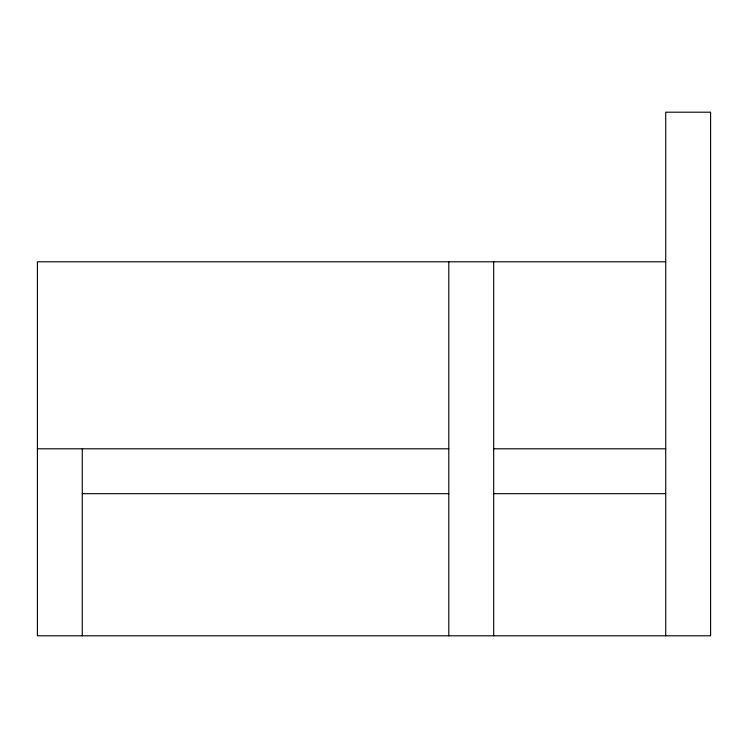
<?xml version="1.0" encoding="UTF-8"?>
<svg xmlns="http://www.w3.org/2000/svg" width="748" height="748" viewBox="0 0 748 748"><rect width="100%" height="100%" fill="white"/><g stroke="black" fill="none" stroke-linecap="round" stroke-linejoin="round"><path stroke-width="1.12" d="M665.72 261.8L37.4 261.8L37.4 635.8L710.6 635.8L710.6 112.2L665.72 112.2L665.72 635.8M37.4 448.8L448.8 448.8M493.68 448.8L665.72 448.8M82.28 493.68L448.8 493.68M493.68 493.68L665.72 493.68M493.68 261.8L493.68 635.8M448.8 261.8L448.8 635.8M82.28 448.8L82.28 635.8"/></g></svg>
